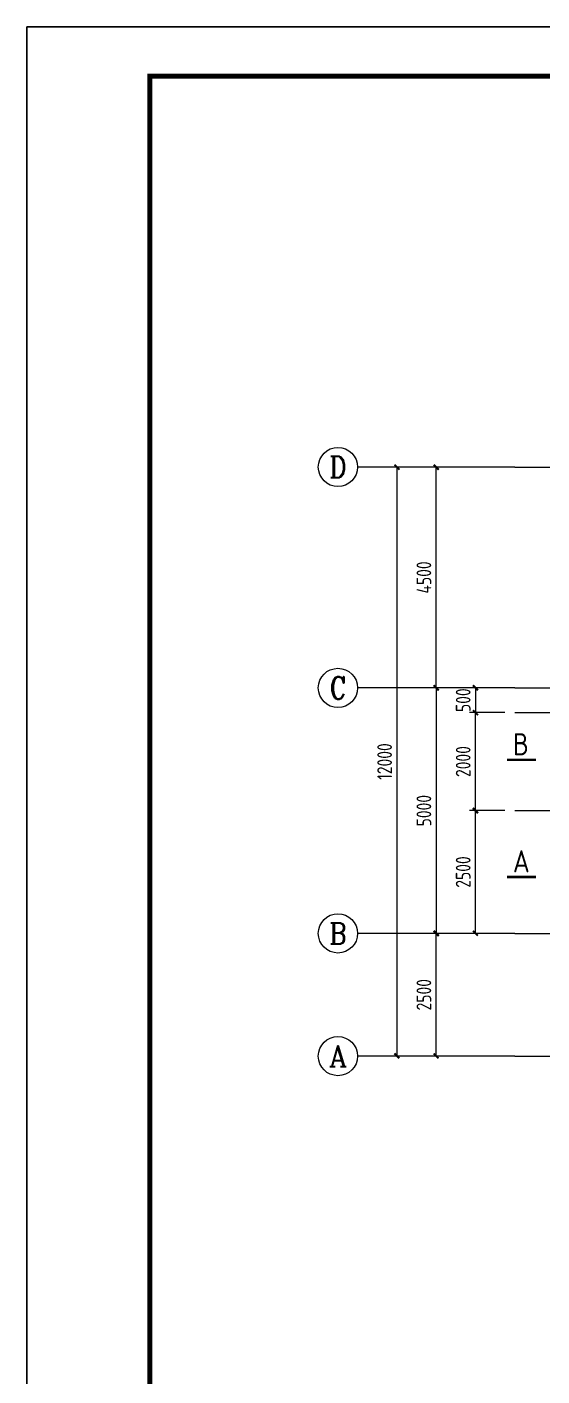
# Model space of a CAD drawing. Header units: millimetres. Extents: x 893615 to 897539, y 39650 to 40458.
# Drawn here: x 894816.6 to 894921.5, y 39969.3 to 40244.1 of the extents above; entities that cross this region are included whole.
import ezdxf
from ezdxf.enums import TextEntityAlignment as Align

# ---------------------------------------------------------------- set-up
doc = ezdxf.new("R2010")
doc.units = ezdxf.units.MM
doc.header["$LTSCALE"] = 1000
doc.header["$MEASUREMENT"] = 0
doc.linetypes.add('CENTER2', pattern=[28.575, 19.05, -3.175, 3.175, -3.175])
for name, color, linetype in [('AXIS', 3, 'Continuous'), ('AXIS_TEXT', 7, 'Continuous'), ('DIM', 7, 'Continuous'), ('DOTE', 1, 'Continuous'), ('PUB_TEXT', 7, 'Continuous'), ('标注尺寸', 252, 'Continuous')]:
    doc.layers.add(name, color=color, linetype=linetype)
doc.styles.add('_TCH_AXIS', font='COMPLEX', dxfattribs={"bigfont": 'GBCBIG'})
doc.styles.add('COMPLEX', font='COMPLEX')
doc.styles.add('GBHZ', font='gbenor.shx', dxfattribs={"width": 0.9, "bigfont": 'gbcbig.shx'})
doc.styles.get("Standard").update_dxf_attribs({"font": 'gbenor.shx', "bigfont": 'gbcbig.shx'})
doc.dimstyles.new('Y100', dxfattribs={"dimscale": 0, "dimtxt": 3, "dimasz": 0.01, "dimexe": 1.2, "dimexo": 2, "dimgap": 1, "dimtad": 1, "dimdec": 0, "dimlfac": 100, "dimzin": 0, "dimdsep": 46, "dimtxsty": 'GBHZ', "dimblk": 'DX', "dimcen": 0.09, "dimdle": 1, "dimclrd": 7, "dimclre": 7, "dimclrt": 7, "dimadec": 0, "dimazin": 0, "dimtfac": 1, "dimtdec": 0, "dimtix": 1, "dimtmove": 2, "dimatfit": 3, "dimldrblk": 'DX', "dimfxl": 0, "dimtolj": 1, "dimtzin": 0, "dimarcsym": 0})

# ---------------------------------------------------------------- blocks, each defined once
blk = doc.blocks.new('_AXISO')
blk.add_circle((0, 0), 0.5)
at = {"layer": 'AXIS_TEXT', "style": 'COMPLEX', "width": 1.041667}
blk.add_attdef('A', text='', height=0.56, dxfattribs=at).set_placement((-0.25, -0.28), (0.25, -0.28), align=Align.FIT)
blk = doc.blocks.new('DX')
at = {"color": 0, "linetype": 'ByBlock', "const_width": 40}
blk.add_lwpolyline([(-54, -51), (46, 49)], dxfattribs=at)
blk = doc.blocks.new('*D43')
at = {"layer": 'Defpoints', "color": 0, "transparency": 16777216}
for p in [(894899.91, 40059.51), (894915.91, 40059.51), (894915.91, 40034.51)]:
    blk.add_point(p, dxfattribs=at)
at = {"layer": 'dim', "color": 7, "lineweight": -2, "transparency": 16777216}
for p, q in [((894913.91, 40059.51), (894898.71, 40059.51)), ((894899.91, 40034.52), (894899.91, 40059.5)), ((894913.91, 40034.51), (894898.71, 40034.51))]:
    blk.add_line(p, q, dxfattribs=at)
at = {"layer": 'dim', "color": 7, "lineweight": -2, "transparency": 16777216, "xscale": 0.01, "yscale": 0.01, "zscale": 0.01}
for p, rotation in [((894899.91, 40059.51), 90), ((894899.91, 40034.51), 270)]:
    blk.add_blockref('DX', p, dxfattribs=dict(at, rotation=rotation))
at = {"layer": 'dim', "color": 7, "transparency": 16777216, "insert": (894897.41, 40047.01), "char_height": 3, "attachment_point": 5, "rotation": 90, "style": 'GBHZ'}
blk.add_mtext('\\A1;2500', dxfattribs=at)
blk = doc.blocks.new('*D44')
at = {"layer": 'Defpoints', "color": 0, "transparency": 16777216}
for p in [(894907.91, 40084.51), (894915.91, 40084.51), (894915.91, 40059.51)]:
    blk.add_point(p, dxfattribs=at)
at = {"layer": 'dim', "color": 7, "lineweight": -2, "transparency": 16777216}
for p, q in [((894913.91, 40084.51), (894906.71, 40084.51)), ((894907.91, 40059.52), (894907.91, 40084.5)), ((894913.91, 40059.51), (894906.71, 40059.51))]:
    blk.add_line(p, q, dxfattribs=at)
at = {"layer": 'dim', "color": 7, "lineweight": -2, "transparency": 16777216, "xscale": 0.01, "yscale": 0.01, "zscale": 0.01}
for p, rotation in [((894907.91, 40084.51), 90), ((894907.91, 40059.51), 270)]:
    blk.add_blockref('DX', p, dxfattribs=dict(at, rotation=rotation))
at = {"layer": 'dim', "color": 7, "transparency": 16777216, "insert": (894905.41, 40072.01), "char_height": 3, "attachment_point": 5, "rotation": 90, "style": 'GBHZ'}
blk.add_mtext('\\A1;2500', dxfattribs=at)
blk = doc.blocks.new('*D45')
at = {"layer": 'Defpoints', "color": 0, "transparency": 16777216}
for p in [(894907.91, 40104.51), (894915.91, 40104.51), (894915.91, 40084.51)]:
    blk.add_point(p, dxfattribs=at)
at = {"layer": 'dim', "color": 7, "lineweight": -2, "transparency": 16777216}
for p, q in [((894913.91, 40104.51), (894906.71, 40104.51)), ((894907.91, 40084.52), (894907.91, 40104.5)), ((894913.91, 40084.51), (894906.71, 40084.51))]:
    blk.add_line(p, q, dxfattribs=at)
at = {"layer": 'dim', "color": 7, "lineweight": -2, "transparency": 16777216, "xscale": 0.01, "yscale": 0.01, "zscale": 0.01}
for p, rotation in [((894907.91, 40104.51), 90), ((894907.91, 40084.51), 270)]:
    blk.add_blockref('DX', p, dxfattribs=dict(at, rotation=rotation))
at = {"layer": 'dim', "color": 7, "transparency": 16777216, "insert": (894905.41, 40094.51), "char_height": 3, "attachment_point": 5, "rotation": 90, "style": 'GBHZ'}
blk.add_mtext('\\A1;2000', dxfattribs=at)
blk = doc.blocks.new('*D46')
at = {"layer": 'Defpoints', "color": 0, "transparency": 16777216}
for p in [(894899.91, 40154.51), (894915.91, 40154.51), (894915.91, 40109.51)]:
    blk.add_point(p, dxfattribs=at)
at = {"layer": 'dim', "color": 7, "lineweight": -2, "transparency": 16777216}
for p, q in [((894913.91, 40154.51), (894898.71, 40154.51)), ((894899.91, 40109.52), (894899.91, 40154.5)), ((894913.91, 40109.51), (894898.71, 40109.51))]:
    blk.add_line(p, q, dxfattribs=at)
at = {"layer": 'dim', "color": 7, "lineweight": -2, "transparency": 16777216, "xscale": 0.01, "yscale": 0.01, "zscale": 0.01}
for p, rotation in [((894899.91, 40154.51), 90), ((894899.91, 40109.51), 270)]:
    blk.add_blockref('DX', p, dxfattribs=dict(at, rotation=rotation))
at = {"layer": 'dim', "color": 7, "transparency": 16777216, "insert": (894897.41, 40132.01), "char_height": 3, "attachment_point": 5, "rotation": 90, "style": 'GBHZ'}
blk.add_mtext('\\A1;4500', dxfattribs=at)
blk = doc.blocks.new('*D47')
at = {"layer": 'Defpoints', "color": 0, "transparency": 16777216}
for p in [(894915.91, 40154.51), (894891.91, 40034.51), (894915.91, 40034.51)]:
    blk.add_point(p, dxfattribs=at)
at = {"layer": 'dim', "color": 7, "lineweight": -2, "transparency": 16777216}
for p, q in [((894913.91, 40154.51), (894890.71, 40154.51)), ((894891.91, 40154.5), (894891.91, 40034.52)), ((894913.91, 40034.51), (894890.71, 40034.51))]:
    blk.add_line(p, q, dxfattribs=at)
at = {"layer": 'dim', "color": 7, "lineweight": -2, "transparency": 16777216, "xscale": 0.01, "yscale": 0.01, "zscale": 0.01}
for p, rotation in [((894891.91, 40154.51), 90), ((894891.91, 40034.51), 270)]:
    blk.add_blockref('DX', p, dxfattribs=dict(at, rotation=rotation))
at = {"layer": 'dim', "color": 7, "transparency": 16777216, "insert": (894889.41, 40094.51), "char_height": 3, "attachment_point": 5, "rotation": 90, "style": 'GBHZ'}
blk.add_mtext('\\A1;12000', dxfattribs=at)
blk = doc.blocks.new('*D136')
at = {"layer": 'Defpoints', "color": 0, "transparency": 16777216}
for p in [(894915.91, 40109.51), (894907.91, 40104.51), (894915.91, 40104.51)]:
    blk.add_point(p, dxfattribs=at)
at = {"layer": 'dim', "color": 7, "lineweight": -2, "transparency": 16777216}
for p, q in [((894913.91, 40109.51), (894906.71, 40109.51)), ((894907.91, 40109.52), (894907.91, 40109.53)), ((894907.91, 40109.51), (894907.91, 40104.51)), ((894913.91, 40104.51), (894906.71, 40104.51)), ((894907.91, 40104.5), (894907.91, 40104.49))]:
    blk.add_line(p, q, dxfattribs=at)
at = {"layer": 'dim', "color": 7, "lineweight": -2, "transparency": 16777216, "xscale": 0.01, "yscale": 0.01, "zscale": 0.01}
for p, rotation in [((894907.91, 40109.51), 270), ((894907.91, 40104.51), 90)]:
    blk.add_blockref('DX', p, dxfattribs=dict(at, rotation=rotation))
at = {"layer": 'dim', "color": 7, "transparency": 16777216, "insert": (894905.41, 40107.01), "char_height": 3, "attachment_point": 5, "rotation": 90, "style": 'GBHZ'}
blk.add_mtext('\\A1;500', dxfattribs=at)
blk = doc.blocks.new('*D137')
at = {"layer": 'Defpoints', "color": 0, "transparency": 16777216}
for p in [(894915.91, 40109.51), (894899.91, 40059.51), (894915.91, 40059.51)]:
    blk.add_point(p, dxfattribs=at)
at = {"layer": 'dim', "color": 7, "lineweight": -2, "transparency": 16777216}
for p, q in [((894913.91, 40109.51), (894898.71, 40109.51)), ((894899.91, 40109.5), (894899.91, 40059.52)), ((894913.91, 40059.51), (894898.71, 40059.51))]:
    blk.add_line(p, q, dxfattribs=at)
at = {"layer": 'dim', "color": 7, "lineweight": -2, "transparency": 16777216, "xscale": 0.01, "yscale": 0.01, "zscale": 0.01}
for p, rotation in [((894899.91, 40109.51), 90), ((894899.91, 40059.51), 270)]:
    blk.add_blockref('DX', p, dxfattribs=dict(at, rotation=rotation))
at = {"layer": 'dim', "color": 7, "transparency": 16777216, "insert": (894897.41, 40084.51), "char_height": 3, "attachment_point": 5, "rotation": 90, "style": 'GBHZ'}
blk.add_mtext('\\A1;5000', dxfattribs=at)

msp = doc.modelspace()

# ---------------------------------------------------------------- linework, layer by layer
for p, q in [((894816.565, 39650.145), (894816.565, 40244.145)), ((894816.565, 40244.145), (894816.565, 39650.145))]:
    msp.add_line(p, q)
at = {"color": 0}
for p, q in [((895657.565, 40244.145), (894816.565, 40244.145)), ((894816.565, 40244.145), (895657.565, 40244.145))]:
    msp.add_line(p, q, dxfattribs=at)
at = {"color": 0, "const_width": 1}
msp.add_lwpolyline([(895647.565, 39660.145), (894841.565, 39660.145), (894841.565, 40234.145), (895647.565, 40234.145)], close=True, dxfattribs=at)
at = {"layer": 'AXIS', "color": 0}
for p, q in [((894915.906, 40154.511), (894883.906, 40154.511)), ((894915.906, 40109.511), (894883.906, 40109.511)), ((894915.906, 40059.511), (894883.906, 40059.511)), ((894915.906, 40034.511), (894883.906, 40034.511))]:
    msp.add_line(p, q, dxfattribs=at)
at = {"layer": 'DOTE', "linetype": 'CENTER2', "ltscale": 0.001}
for p, q in [((894915.906, 40154.511), (895067.906, 40154.511)), ((894915.906, 40109.511), (895067.906, 40109.511)), ((894915.906, 40104.511), (894968.723, 40104.511)), ((894915.906, 40084.511), (894968.723, 40084.511)), ((894915.906, 40059.511), (895067.906, 40059.511)), ((894915.906, 40034.511), (895067.906, 40034.511))]:
    msp.add_line(p, q, dxfattribs=at)
at = {"layer": '标注尺寸', "const_width": 0.5}
for points in [[(894914.345, 40094.847), (894920.209, 40094.847)], [(894914.345, 40071), (894920.209, 40071)]]:
    msp.add_lwpolyline(points, dxfattribs=at)

# ---------------------------------------------------------------- block references
at = {"layer": 'AXIS', "color": 0}
ref = msp.add_blockref('_AXISO', (894879.906, 40154.511), dxfattribs=dict(at, xscale=8, yscale=8, zscale=8))
ref.add_attrib('A', 'D', dxfattribs={"layer": 'AXIS_TEXT', "color": 0, "height": 4.353, "style": '_TCH_AXIS'}).set_placement((894878.145, 40152.335), (894881.668, 40152.335), align=Align.FIT)
ref = msp.add_blockref('_AXISO', (894879.906, 40109.511), dxfattribs=dict(at, xscale=8, yscale=8, zscale=8))
ref.add_attrib('A', 'C', dxfattribs={"layer": 'AXIS_TEXT', "color": 0, "height": 4.557, "style": '_TCH_AXIS'}).set_placement((894878.279, 40107.233), (894881.534, 40107.233), align=Align.FIT)
ref = msp.add_blockref('_AXISO', (894879.906, 40059.511), dxfattribs=dict(at, xscale=8, yscale=8, zscale=8))
ref.add_attrib('A', 'B', dxfattribs={"layer": 'AXIS_TEXT', "color": 0, "height": 4.353, "style": '_TCH_AXIS'}).set_placement((894878.145, 40057.335), (894881.668, 40057.335), align=Align.FIT)
ref = msp.add_blockref('_AXISO', (894879.906, 40034.511), dxfattribs=dict(at, xscale=8, yscale=8, zscale=8))
ref.add_attrib('A', 'A', dxfattribs={"layer": 'AXIS_TEXT', "color": 0, "height": 4.252, "style": '_TCH_AXIS'}).set_placement((894878.084, 40032.386), (894881.729, 40032.386), align=Align.FIT)

# ---------------------------------------------------------------- texts
at = {"layer": 'PUB_TEXT'}
for s, p in [('B', (894915.531, 40095.784)), ('A', (894915.531, 40071.937))]:
    msp.add_text(s, height=4.5, dxfattribs=at).set_placement(p)

# ---------------------------------------------------------------- dimensions: what is measured, and where the dimension line sits
at = {"layer": 'dim'}
for base, p1, p2, angle, picture, middle in [((894891.906, 40034.511), (894915.906, 40154.511), (894915.906, 40034.511), 90, '*D47', (894889.406, 40094.511)), ((894899.906, 40154.511), (894915.906, 40109.511), (894915.906, 40154.511), 90, '*D46', (894897.406, 40132.011)), ((894907.906, 40104.511), (894915.906, 40109.511), (894915.906, 40104.511), 90, '*D136', (894905.406, 40107.011)), ((894899.906, 40059.511), (894915.906, 40109.511), (894915.906, 40059.511), 270, '*D137', (894897.406, 40084.511)), ((894907.906, 40104.511), (894915.906, 40084.511), (894915.906, 40104.511), 90, '*D45', (894905.406, 40094.511)), ((894907.906, 40084.511), (894915.906, 40059.511), (894915.906, 40084.511), 90, '*D44', (894905.406, 40072.011)), ((894899.906, 40059.511), (894915.906, 40034.511), (894915.906, 40059.511), 90, '*D43', (894897.406, 40047.011))]:
    dim = msp.add_linear_dim(base=base, p1=p1, p2=p2, angle=angle, dimstyle='Y100', override={"dimscale": 1}, dxfattribs=at)
    dim.commit()
    dim.dimension.update_dxf_attribs({"geometry": picture, "text_midpoint": middle})

doc.saveas('drawing.dxf')
